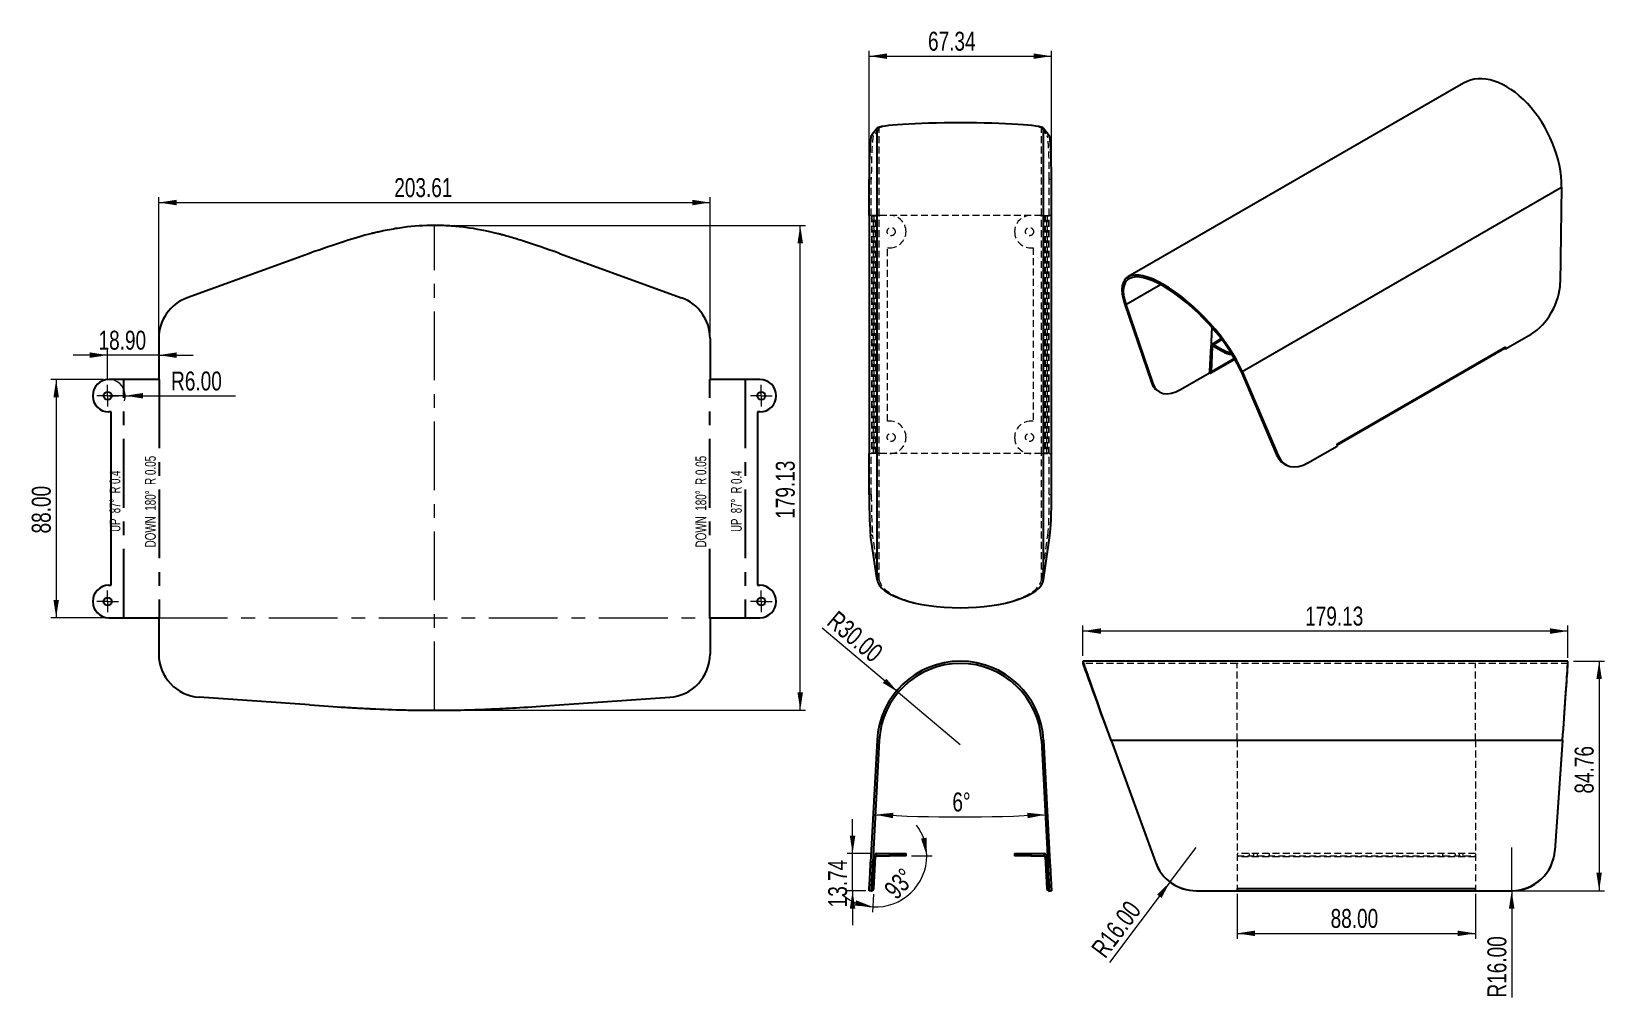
# Model space of a CAD drawing. Header units: millimetres. Extents: x 8 to 589, y 37 to 394.
import ezdxf

# ---------------------------------------------------------------- set-up
doc = ezdxf.new("R2010")
doc.units = ezdxf.units.MM
doc.header["$LTSCALE"] = 2
doc.linetypes.add('CENTERX2', pattern=[20.32, 12.7, -2.54, 2.54, -2.54])
doc.linetypes.add('HIDDEN', pattern=[1.905, 1.27, -0.635])
doc.styles.add('SLDTEXTSTYLE0', font='TXT', dxfattribs={"width": 0.75})
doc.styles.add('SLDTEXTSTYLE1', font='TXT', dxfattribs={"width": 0.660714})
doc.styles.add('SLDTEXTSTYLE2', font='TXT', dxfattribs={"width": 0.680556})
doc.dimstyles.new('SLDDIMSTYLE0', dxfattribs={"dimtxt": 7, "dimasz": 6.604, "dimexe": 0, "dimexo": 0.0625, "dimgap": 1.75, "dimtad": 1, "dimrnd": 1e-09, "dimzin": 4, "dimdsep": 46, "dimtxsty": 'SLDTEXTSTYLE0', "dimsah": 1, "dimcen": 0, "dimadec": 0, "dimazin": 1, "dimtfac": 1, "dimtofl": 0, "dimtmove": 0, "dimatfit": 3, "dimfxl": 1, "dimfrac": 2, "dimtolj": 1, "dimtzin": 12, "dimarcsym": 0})
doc.dimstyles.new('SLDDIMSTYLE1', dxfattribs={"dimtxt": 7, "dimasz": 6.604, "dimexe": 0, "dimexo": 0.0625, "dimgap": 1.75, "dimtad": 1, "dimdec": 4, "dimlfac": 2, "dimzin": 12, "dimdsep": 46, "dimtxsty": 'SLDTEXTSTYLE0', "dimsah": 1, "dimcen": 0.09, "dimazin": 3, "dimtfac": 1, "dimtofl": 0, "dimtmove": 0, "dimatfit": 3, "dimfxl": 1, "dimfrac": 2, "dimtolj": 1, "dimtzin": 12, "dimarcsym": 0})
doc.dimstyles.new('SLDDIMSTYLE2', dxfattribs={"dimtxt": 7, "dimasz": 6.604, "dimexe": 0, "dimexo": 0.0625, "dimgap": 1.75, "dimtad": 1, "dimrnd": 1e-09, "dimzin": 12, "dimdsep": 46, "dimtxsty": 'SLDTEXTSTYLE0', "dimsah": 1, "dimcen": 0.09, "dimadec": 0, "dimazin": 3, "dimtfac": 1, "dimtmove": 0, "dimatfit": 0, "dimfxl": 1, "dimfrac": 2, "dimtolj": 1, "dimtzin": 12, "dimarcsym": 0})
doc.dimstyles.new('SLDDIMSTYLE3', dxfattribs={"dimtxt": 7, "dimasz": 6.604, "dimexe": 0, "dimexo": 0.0625, "dimgap": 1.75, "dimtad": 1, "dimrnd": 1e-09, "dimzin": 12, "dimdsep": 46, "dimtxsty": 'SLDTEXTSTYLE0', "dimsah": 1, "dimcen": 0.09, "dimadec": 0, "dimazin": 3, "dimtfac": 1, "dimtofl": 0, "dimtmove": 0, "dimatfit": 3, "dimfxl": 1, "dimfrac": 2, "dimtolj": 1, "dimtzin": 12, "dimarcsym": 0})
doc.dimstyles.new('SLDDIMSTYLE4', dxfattribs={"dimtxt": 7, "dimasz": 6.604, "dimexe": 0, "dimexo": 0.0625, "dimgap": 1.75, "dimtad": 1, "dimrnd": 1e-09, "dimzin": 4, "dimdsep": 46, "dimtxsty": 'SLDTEXTSTYLE0', "dimsah": 1, "dimcen": 0.09, "dimadec": 0, "dimazin": 1, "dimtfac": 1, "dimtofl": 0, "dimtmove": 0, "dimatfit": 3, "dimfxl": 1, "dimfrac": 2, "dimtolj": 1, "dimtzin": 12, "dimarcsym": 0})
doc.dimstyles.new('SLDDIMSTYLE5', dxfattribs={"dimtxt": 7, "dimasz": 6.604, "dimexe": 0, "dimexo": 0.0625, "dimgap": 1.75, "dimtad": 1, "dimrnd": 1e-09, "dimzin": 4, "dimdsep": 46, "dimtxsty": 'SLDTEXTSTYLE0', "dimsah": 1, "dimcen": 0.09, "dimadec": 0, "dimazin": 1, "dimtfac": 1, "dimtmove": 0, "dimatfit": 0, "dimfxl": 1, "dimfrac": 2, "dimtolj": 1, "dimtzin": 12, "dimarcsym": 0})

# ---------------------------------------------------------------- blocks, each defined once
blk = doc.blocks.new('_D')
at = {"color": 7, "linetype": 'Continuous', "lineweight": 18}
for q in [(299.92, 173.59), (350.97, 130.58)]:
    blk.add_line((328.02, 149.91), q, dxfattribs=at)
blk.add_solid([(328.02, 149.91), (323.63, 154.95), (322.32, 153.39)], dxfattribs=at)
at = {"color": 7, "linetype": 'Continuous', "lineweight": 18, "insert": (305.72, 180.47), "char_height": 7, "attachment_point": 1, "rotation": 319.88378, "style": 'SLDTEXTSTYLE0'}
blk.add_mtext('R30.00', dxfattribs=at)
blk = doc.blocks.new('_D_1')
at = {"color": 7, "linetype": 'Continuous', "lineweight": 18}
blk.add_arc((350.97, 703.8), 599.93, 267, 273, dxfattribs=at)
for points in [[(319.57, 104.69), (326.12, 103.37), (326.21, 105.4)], [(382.36, 104.69), (375.72, 105.4), (375.81, 103.37)]]:
    blk.add_solid(points, dxfattribs=at)
at = {"color": 7, "linetype": 'Continuous', "lineweight": 18, "insert": (348.03, 112.89), "char_height": 7, "attachment_point": 1, "rotation": 0.14749, "style": 'SLDTEXTSTYLE0'}
blk.add_mtext('6°', dxfattribs=at)
blk = doc.blocks.new('_D_2')
at = {"color": 7, "linetype": 'Continuous', "lineweight": 18}
for p, q in [((311.17, 90.32), (311.17, 103.02)), ((318.05, 90.32), (309.17, 90.32)), ((311.17, 76.58), (311.17, 90.32)), ((316.09, 76.58), (309.17, 76.58)), ((311.17, 76.58), (311.17, 63.88))]:
    blk.add_line(p, q, dxfattribs=at)
for points in [[(311.17, 90.32), (312.19, 96.92), (310.16, 96.92)], [(311.17, 76.58), (310.16, 69.98), (312.19, 69.98)]]:
    blk.add_solid(points, dxfattribs=at)
at = {"color": 7, "linetype": 'Continuous', "lineweight": 18, "insert": (302.15, 70.47), "char_height": 7, "attachment_point": 1, "rotation": 90, "style": 'SLDTEXTSTYLE0'}
blk.add_mtext('13.74', dxfattribs=at)
blk = doc.blocks.new('_D_3')
at = {"color": 7, "linetype": 'Continuous', "lineweight": 18}
for p, q in [((332.91, 89.52), (340.58, 89.52)), ((318.93, 75.39), (318.58, 68.64))]:
    blk.add_line(p, q, dxfattribs=at)
for start, end in [(0, 36.71809), (267, 0), (230.28191, 267)]:
    blk.add_arc((319.67, 89.52), 18.91, start, end, dxfattribs=at)
for points in [[(338.58, 89.52), (338.48, 96.2), (336.48, 95.86)], [(318.68, 70.63), (312.46, 73.07), (312.02, 71.09)]]:
    blk.add_solid(points, dxfattribs=at)
at = {"color": 7, "linetype": 'Continuous', "lineweight": 18, "insert": (322.27, 77.66), "char_height": 7, "attachment_point": 1, "rotation": 47.79125, "style": 'SLDTEXTSTYLE0'}
blk.add_mtext('93°', dxfattribs=at)
blk = doc.blocks.new('_D_4')
at = {"color": 7, "linetype": 'Continuous', "lineweight": 18}
for p, q in [((317.3, 341.47), (317.3, 386.89)), ((317.3, 384.89), (384.64, 384.89)), ((384.64, 341.47), (384.64, 386.89))]:
    blk.add_line(p, q, dxfattribs=at)
for points in [[(317.3, 384.89), (323.9, 383.87), (323.9, 385.9)], [(384.64, 384.89), (378.03, 385.9), (378.03, 383.87)]]:
    blk.add_solid(points, dxfattribs=at)
at = {"color": 7, "linetype": 'Continuous', "lineweight": 18, "insert": (339.04, 393.91), "char_height": 7, "attachment_point": 1, "style": 'SLDTEXTSTYLE0'}
blk.add_mtext('67.34', dxfattribs=at)
blk = doc.blocks.new('_D_5')
at = {"color": 7, "linetype": 'Continuous', "lineweight": 18}
for p, q in [((396.28, 163.38), (396.28, 174.52)), ((575.41, 162.58), (575.41, 174.52)), ((575.41, 172.52), (396.28, 172.52))]:
    blk.add_line(p, q, dxfattribs=at)
for points in [[(396.28, 172.52), (402.88, 171.5), (402.88, 173.54)], [(575.41, 172.52), (568.8, 173.54), (568.8, 171.5)]]:
    blk.add_solid(points, dxfattribs=at)
at = {"color": 7, "linetype": 'Continuous', "lineweight": 18, "insert": (478.33, 181.54), "char_height": 7, "attachment_point": 1, "style": 'SLDTEXTSTYLE0'}
blk.add_mtext('179.13', dxfattribs=at)
blk = doc.blocks.new('_D_6')
at = {"color": 7, "linetype": 'Continuous', "lineweight": 18}
for p, q in [((453.21, 75.43), (453.21, 58.85)), ((541.21, 75.43), (541.21, 58.85)), ((453.21, 60.85), (541.21, 60.85))]:
    blk.add_line(p, q, dxfattribs=at)
for points in [[(453.21, 60.85), (459.81, 59.84), (459.81, 61.87)], [(541.21, 60.85), (534.61, 61.87), (534.61, 59.84)]]:
    blk.add_solid(points, dxfattribs=at)
at = {"color": 7, "linetype": 'Continuous', "lineweight": 18, "insert": (487.74, 69.88), "char_height": 7, "attachment_point": 1, "style": 'SLDTEXTSTYLE0'}
blk.add_mtext('88.00', dxfattribs=at)
blk = doc.blocks.new('_D_7')
at = {"color": 7, "linetype": 'Continuous', "lineweight": 18}
for q in [(438.05, 92.62), (406.1, 50.04)]:
    blk.add_line((428.45, 79.83), q, dxfattribs=at)
blk.add_solid([(428.45, 79.83), (423.67, 75.16), (425.3, 73.94)], dxfattribs=at)
at = {"color": 7, "linetype": 'Continuous', "lineweight": 18, "insert": (398.92, 55.43), "char_height": 7, "attachment_point": 1, "rotation": 53.11397, "style": 'SLDTEXTSTYLE0'}
blk.add_mtext('R16.00', dxfattribs=at)
blk = doc.blocks.new('_D_8')
at = {"color": 7, "linetype": 'Continuous', "lineweight": 18}
for q in [(554.61, 92.62), (554.61, 37.15)]:
    blk.add_line((554.61, 76.62), q, dxfattribs=at)
blk.add_solid([(554.61, 76.62), (553.6, 70.02), (555.63, 70.02)], dxfattribs=at)
at = {"color": 7, "linetype": 'Continuous', "lineweight": 18, "insert": (545.64, 37.15), "char_height": 7, "attachment_point": 1, "rotation": 90, "style": 'SLDTEXTSTYLE0'}
blk.add_mtext('R16.00', dxfattribs=at)
blk = doc.blocks.new('_D_9')
at = {"color": 7, "linetype": 'Continuous', "lineweight": 18}
for p, q in [((577.41, 161.38), (588.91, 161.38)), ((586.91, 161.38), (586.91, 76.62)), ((455.21, 76.62), (588.91, 76.62))]:
    blk.add_line(p, q, dxfattribs=at)
for points in [[(586.91, 161.38), (585.89, 154.78), (587.92, 154.78)], [(586.91, 76.62), (587.92, 83.23), (585.89, 83.23)]]:
    blk.add_solid(points, dxfattribs=at)
at = {"color": 7, "linetype": 'Continuous', "lineweight": 18, "insert": (577.88, 112.49), "char_height": 7, "attachment_point": 1, "rotation": 90, "style": 'SLDTEXTSTYLE0'}
blk.add_mtext('84.76', dxfattribs=at)
blk = doc.blocks.new('_D_10')
at = {"color": 7, "linetype": 'Continuous', "lineweight": 18}
for p, q in [((158.73, 322.38), (293.84, 322.38)), ((291.84, 143.25), (291.84, 322.38)), ((158.73, 143.25), (293.84, 143.25))]:
    blk.add_line(p, q, dxfattribs=at)
for points in [[(291.84, 322.38), (290.82, 315.78), (292.86, 315.78)], [(291.84, 143.25), (292.86, 149.85), (290.82, 149.85)]]:
    blk.add_solid(points, dxfattribs=at)
at = {"color": 7, "linetype": 'Continuous', "lineweight": 18, "insert": (282.82, 214), "char_height": 7, "attachment_point": 1, "rotation": 90, "style": 'SLDTEXTSTYLE0'}
blk.add_mtext('179.13', dxfattribs=at)
blk = doc.blocks.new('_D_11')
at = {"color": 7, "linetype": 'Continuous', "lineweight": 18}
for p, q in [((54.93, 282.6), (54.93, 332.82)), ((258.54, 282.6), (258.54, 332.82)), ((54.93, 330.82), (258.54, 330.82))]:
    blk.add_line(p, q, dxfattribs=at)
for points in [[(54.93, 330.82), (61.53, 329.8), (61.53, 331.83)], [(258.54, 330.82), (251.94, 331.83), (251.94, 329.8)]]:
    blk.add_solid(points, dxfattribs=at)
at = {"color": 7, "linetype": 'Continuous', "lineweight": 18, "insert": (141.9, 339.84), "char_height": 7, "attachment_point": 1, "style": 'SLDTEXTSTYLE0'}
blk.add_mtext('203.61', dxfattribs=at)
blk = doc.blocks.new('_D_12')
at = {"color": 7, "linetype": 'Continuous', "lineweight": 18}
for p, q in [((36.02, 274.45), (23.32, 274.45)), ((36.02, 265.45), (36.02, 276.45)), ((54.93, 274.45), (36.02, 274.45)), ((54.93, 267.45), (54.93, 276.45)), ((54.93, 274.45), (67.63, 274.45))]:
    blk.add_line(p, q, dxfattribs=at)
for points in [[(36.02, 274.45), (29.42, 275.47), (29.42, 273.43)], [(54.93, 274.45), (61.53, 273.43), (61.53, 275.47)]]:
    blk.add_solid(points, dxfattribs=at)
at = {"color": 7, "linetype": 'Continuous', "lineweight": 18, "insert": (32.68, 283.47), "char_height": 7, "attachment_point": 1, "style": 'SLDTEXTSTYLE0'}
blk.add_mtext('18.90', dxfattribs=at)
blk = doc.blocks.new('_D_13')
at = {"color": 7, "linetype": 'Continuous', "lineweight": 18}
for q in [(36.52, 259.45), (83.25, 259.45)]:
    blk.add_line((42.52, 259.45), q, dxfattribs=at)
blk.add_arc((36.52, 259.45), 6, 341.56505, 71.56505, dxfattribs=at)
blk.add_solid([(42.52, 259.45), (49.12, 258.43), (49.12, 260.46)], dxfattribs=at)
at = {"color": 7, "linetype": 'Continuous', "lineweight": 18, "insert": (59.48, 268.4), "char_height": 7, "attachment_point": 1, "style": 'SLDTEXTSTYLE0'}
blk.add_mtext('R6.00', dxfattribs=at)
blk = doc.blocks.new('_D_14')
at = {"color": 7, "linetype": 'Continuous', "lineweight": 18}
for p, q in [((34.52, 265.45), (15.03, 265.45)), ((17.03, 265.45), (17.03, 177.45)), ((34.52, 177.45), (15.03, 177.45))]:
    blk.add_line(p, q, dxfattribs=at)
for points in [[(17.03, 265.45), (16.02, 258.84), (18.05, 258.84)], [(17.03, 177.45), (18.05, 184.05), (16.02, 184.05)]]:
    blk.add_solid(points, dxfattribs=at)
at = {"color": 7, "linetype": 'Continuous', "lineweight": 18, "insert": (8.01, 208.58), "char_height": 7, "attachment_point": 1, "rotation": 90, "style": 'SLDTEXTSTYLE0'}
blk.add_mtext('88.00', dxfattribs=at)
blk = doc.blocks.new('SW_CENTERMARKSYMBOL_9')
at = {"color": 0, "linetype": 'Continuous', "lineweight": 18}
for p, q in [((-2.5, 0), (-4, 0)), ((0, 0), (-2.5, 0)), ((0, 2.5), (0, 4)), ((0, 0), (0, 2.5)), ((0, 0), (0, -2.5)), ((0, 0), (2.5, 0)), ((2.5, 0), (4, 0)), ((0, -2.5), (0, -4))]:
    blk.add_line(p, q, dxfattribs=at)
blk = doc.blocks.new('SW_CENTERMARKSYMBOL_10')
at = {"color": 0, "linetype": 'Continuous', "lineweight": 18}
for p, q in [((-2.5, 0), (-4, 0)), ((0, 0), (-2.5, 0)), ((0, 2.5), (0, 4)), ((0, 0), (0, 2.5)), ((0, 0), (0, -2.5)), ((0, 0), (2.5, 0)), ((2.5, 0), (4, 0)), ((0, -2.5), (0, -4))]:
    blk.add_line(p, q, dxfattribs=at)
blk = doc.blocks.new('SW_CENTERMARKSYMBOL_11')
at = {"color": 0, "linetype": 'Continuous', "lineweight": 18}
for p, q in [((-2.5, 0), (-4, 0)), ((0, 0), (-2.5, 0)), ((0, 2.5), (0, 4)), ((0, 0), (0, 2.5)), ((0, 0), (0, -2.5)), ((0, 0), (2.5, 0)), ((2.5, 0), (4, 0)), ((0, -2.5), (0, -4))]:
    blk.add_line(p, q, dxfattribs=at)
blk = doc.blocks.new('SW_CENTERMARKSYMBOL_12')
at = {"color": 0, "linetype": 'Continuous', "lineweight": 18}
for p, q in [((-2.5, 0), (-4, 0)), ((0, 0), (-2.5, 0)), ((0, 2.5), (0, 4)), ((0, 0), (0, 2.5)), ((0, 0), (0, -2.5)), ((0, 0), (2.5, 0)), ((2.5, 0), (4, 0)), ((0, -2.5), (0, -4))]:
    blk.add_line(p, q, dxfattribs=at)

msp = doc.modelspace()

# ---------------------------------------------------------------- linework, layer by layer
at = {"color": 7, "linetype": 'Continuous', "lineweight": 25}
for p, q in [((536.862215, 374.934884), (412.891979, 303.36839)), ((320.207641, 358.27869), (318.075369, 355.433641)), ((320.207641, 191.482147), (320.207641, 358.27869)), ((381.723222, 191.482147), (381.723222, 358.27869)), ((381.723222, 358.27869), (383.855495, 355.433641)), ((317.295338, 326.068302), (317.295338, 339.47262)), ((384.635526, 326.068302), (384.635526, 339.47262)), ((455.095682, 268.373568), (573.038652, 336.460595)), ((573.038652, 336.460595), (572.534638, 301.206901)), ((317.295338, 326.068302), (317.339822, 326.068302)), ((317.338659, 326.068302), (317.338659, 238.068301)), ((317.339822, 326.068302), (317.339822, 238.068301)), ((384.591042, 238.068301), (384.591042, 326.068302)), ((384.635526, 326.068302), (384.591042, 326.068302)), ((384.592204, 238.068301), (384.592204, 326.068302)), ((110.573724, 312.033984), (65.46951, 295.639891)), ((202.89466, 312.033984), (247.998875, 295.639891)), ((412.162509, 293.124174), (424.933496, 300.496707)), ((412.162509, 293.124174), (411.597599, 293.484477)), ((411.597599, 293.484477), (421.520797, 264.361249)), ((412.162509, 293.124174), (422.085707, 264.000945)), ((443.827457, 284.752458), (443.076039, 268.629357)), ((54.927384, 280.604809), (54.927384, 265.447832)), ((258.541001, 280.604809), (258.541001, 265.447832)), ((447.355449, 280.464911), (443.829656, 278.429514)), ((444.429607, 278.370104), (447.570519, 280.183314)), ((552.321773, 276.748129), (561.800055, 282.219825)), ((443.146653, 268.584319), (443.582242, 277.93071)), ((444.147152, 277.570407), (443.582242, 277.93071)), ((443.711563, 268.224015), (444.147152, 277.570407)), ((452.266373, 273.162602), (443.711563, 268.224015)), ((444.147152, 277.570407), (444.41485, 277.724946)), ((444.429607, 278.370104), (447.867025, 276.385726)), ((444.429607, 277.716872), (444.429607, 278.370104)), ((444.429607, 277.716872), (447.867025, 275.732493)), ((447.867025, 275.732493), (447.867025, 276.385726)), ((490.06492, 241.53744), (552.290317, 277.459397)), ((490.078927, 241.220729), (552.115066, 277.033429)), ((551.95193, 276.939253), (552.321773, 276.748129)), ((552.321773, 276.748129), (552.290317, 277.459397)), ((432.326982, 261.767268), (443.044583, 267.954407)), ((443.044583, 267.954407), (443.076039, 268.629357)), ((443.150762, 268.672493), (443.076039, 268.629357)), ((443.146653, 268.584319), (443.711563, 268.224015)), ((443.536311, 267.870696), (452.374639, 272.972954)), ((454.530772, 268.665496), (455.095682, 268.373568)), ((454.530772, 268.665496), (467.792323, 237.615078)), ((455.095682, 268.373568), (468.357233, 237.323149)), ((54.927384, 265.447832), (36.517262, 265.447832)), ((276.951123, 265.447832), (258.541001, 265.447832)), ((422.085707, 264.000945), (421.520797, 264.361249)), ((423.755632, 261.344928), (424.320542, 260.984625)), ((37.347883, 253.447832), (36.517262, 253.447832)), ((37.347883, 189.447832), (37.347883, 253.447832)), ((276.951123, 253.447832), (276.120502, 253.447832)), ((276.120502, 253.447832), (276.120502, 189.447832)), ((479.378775, 234.639033), (490.096376, 240.826173)), ((490.06492, 241.53744), (490.096376, 240.826173)), ((317.295338, 222.911324), (317.295338, 238.068301)), ((317.339822, 238.068301), (317.295338, 238.068301)), ((384.591042, 238.068301), (384.635526, 238.068301)), ((384.635526, 222.911324), (384.635526, 238.068301)), ((467.792323, 237.615078), (468.357233, 237.323149)), ((470.881966, 234.107279), (471.446876, 233.815351)), ((320.207641, 191.482147), (317.847068, 207.876242)), ((381.723222, 191.482147), (384.083795, 207.876242)), ((36.517262, 189.447832), (37.347883, 189.447832)), ((276.120502, 189.447832), (276.951123, 189.447832)), ((36.517262, 177.447832), (54.927384, 177.447832)), ((54.927384, 177.447832), (54.927384, 164.043517)), ((258.541001, 177.447832), (276.951123, 177.447832)), ((258.541001, 177.447832), (258.541001, 164.043517)), ((575.408952, 161.383114), (396.276744, 161.383114)), ((396.276744, 161.383114), (396.276744, 160.583114)), ((575.408952, 160.583114), (575.408952, 161.383114)), ((110.573724, 145.237437), (69.831707, 148.082492)), ((202.89466, 145.237437), (243.636678, 148.082492)), ((320.207641, 132.195062), (317.847068, 87.152659)), ((321.006547, 132.153193), (318.645972, 87.110791)), ((321.006547, 132.153193), (320.207641, 132.195062)), ((380.924317, 132.153193), (381.723222, 132.195062)), ((380.924317, 132.153193), (383.284892, 87.110791)), ((381.723222, 132.195062), (384.083795, 87.152659)), ((406.624386, 132.195062), (423.018481, 87.152659)), ((406.624386, 132.195062), (573.420928, 132.195062)), ((406.624386, 132.153193), (406.624386, 132.195062)), ((406.624386, 132.153193), (423.018481, 87.110791)), ((573.420928, 132.195062), (570.575879, 91.50888)), ((573.420928, 132.153193), (570.575879, 91.467011)), ((573.420928, 132.153193), (573.420928, 132.195062)), ((318.645972, 87.110791), (317.847068, 87.152659)), ((318.238589, 77.426716), (318.854607, 89.180998)), ((319.65351, 89.139129), (318.854607, 89.180998)), ((319.037492, 77.384848), (319.65351, 89.139129)), ((320.052962, 89.518196), (320.052962, 90.318195)), ((320.052962, 90.318195), (324.914203, 90.318195)), ((320.052962, 89.518196), (324.914203, 89.518196)), ((324.914203, 89.518196), (324.914203, 90.318195)), ((324.914203, 90.318195), (330.914204, 90.318195)), ((330.914204, 89.518196), (324.914203, 89.518196)), ((330.914204, 89.518196), (330.914204, 90.318195)), ((371.01666, 90.318195), (371.01666, 89.518196)), ((371.01666, 90.318195), (377.016661, 90.318195)), ((377.016661, 89.518196), (371.01666, 89.518196)), ((377.016661, 90.318195), (377.016661, 89.518196)), ((377.016661, 90.318195), (381.877902, 90.318195)), ((377.016661, 89.518196), (381.877902, 89.518196)), ((381.877902, 89.518196), (381.877902, 90.318195)), ((382.277354, 89.139129), (383.076257, 89.180998)), ((382.277354, 89.139129), (382.893371, 77.384848)), ((383.076257, 89.180998), (383.692275, 77.426716)), ((383.284892, 87.110791), (384.083795, 87.152659)), ((423.018481, 87.110791), (423.018481, 87.152659)), ((570.575879, 91.467011), (570.575879, 91.50888)), ((318.094241, 76.583113), (317.295338, 76.624982)), ((318.238589, 77.426716), (319.037492, 77.384848)), ((383.692275, 77.426716), (382.893371, 77.384848)), ((383.836622, 76.583113), (384.635526, 76.624982)), ((438.053563, 76.583113), (438.053563, 76.624982)), ((438.053563, 76.624982), (453.21054, 76.624982)), ((438.053563, 76.583113), (453.21054, 76.583113)), ((453.21054, 77.473819), (541.210541, 77.473819)), ((453.21054, 77.473819), (453.21054, 76.624982)), ((453.21054, 76.583113), (453.21054, 76.624982)), ((453.21054, 76.579332), (453.21054, 76.584581)), ((453.21054, 76.579332), (541.210541, 76.579332)), ((541.210541, 76.624982), (541.210541, 77.473819)), ((541.210541, 76.624982), (554.614858, 76.624982)), ((541.210541, 76.583113), (541.210541, 76.624982)), ((541.210541, 76.584581), (541.210541, 76.579332)), ((541.210541, 76.583113), (554.614858, 76.583113)), ((554.614858, 76.583113), (554.614858, 76.624982))]:
    msp.add_line(p, q, dxfattribs=at)
at = {"color": 7, "linetype": 'HIDDEN', "lineweight": 18}
for p, q in [((318.874272, 355.433641), (318.075369, 355.433641)), ((321.006547, 358.27869), (318.874272, 355.433641)), ((321.006547, 358.27869), (320.207641, 358.27869)), ((321.006547, 326.068302), (321.006547, 358.27869)), ((380.924317, 358.27869), (381.723222, 358.27869)), ((380.924317, 358.27869), (383.056591, 355.433641)), ((380.924317, 326.068302), (380.924317, 358.27869)), ((383.056591, 355.433641), (383.855495, 355.433641)), ((318.094241, 339.47262), (317.295338, 339.47262)), ((318.094241, 326.068302), (318.094241, 339.47262)), ((383.836622, 339.47262), (384.635526, 339.47262)), ((383.836622, 326.068302), (383.836622, 339.47262)), ((318.09432, 326.068302), (317.339822, 326.068302)), ((318.138729, 326.068302), (318.094241, 326.068302)), ((318.138658, 326.068302), (318.138658, 238.068301)), ((321.006547, 326.068302), (318.138729, 326.068302)), ((318.138729, 326.068302), (318.138729, 238.068301)), ((318.238589, 326.068302), (318.238589, 238.068301)), ((318.854607, 238.068301), (318.854607, 326.068302)), ((319.037492, 326.068302), (319.037492, 238.068301)), ((319.65351, 238.068301), (319.65351, 326.068302)), ((320.052962, 238.068301), (320.052962, 326.068302)), ((380.924317, 326.068302), (321.006547, 326.068302)), ((321.006547, 238.068301), (321.006547, 326.068302)), ((380.924317, 326.068302), (383.792135, 326.068302)), ((380.924317, 238.068301), (380.924317, 326.068302)), ((381.877902, 326.068302), (381.877902, 238.068301)), ((382.277354, 326.068302), (382.277354, 238.068301)), ((382.893371, 238.068301), (382.893371, 326.068302)), ((383.076257, 326.068302), (383.076257, 238.068301)), ((383.692275, 238.068301), (383.692275, 326.068302)), ((383.836622, 326.068302), (383.792135, 326.068302)), ((383.792135, 238.068301), (383.792135, 326.068302)), ((383.792206, 238.068301), (383.792206, 326.068302)), ((384.591042, 326.068302), (383.836503, 326.068302)), ((324.083582, 314.0683), (324.914203, 314.0683)), ((324.083582, 250.068301), (324.083582, 314.0683)), ((377.016661, 314.0683), (377.847281, 314.0683)), ((377.847281, 314.0683), (377.847281, 250.068301)), ((324.914203, 250.068301), (324.083582, 250.068301)), ((377.847281, 250.068301), (377.016661, 250.068301)), ((317.339822, 238.068301), (318.094361, 238.068301)), ((318.094241, 238.068301), (318.138729, 238.068301)), ((318.094241, 222.911324), (318.094241, 238.068301)), ((321.006547, 238.068301), (318.138729, 238.068301)), ((380.924317, 238.068301), (321.006547, 238.068301)), ((321.006547, 191.482147), (321.006547, 238.068301)), ((380.924317, 238.068301), (383.792135, 238.068301)), ((380.924317, 191.482147), (380.924317, 238.068301)), ((383.792135, 238.068301), (383.836622, 238.068301)), ((383.836544, 238.068301), (384.591042, 238.068301)), ((383.836622, 222.911324), (383.836622, 238.068301)), ((318.094241, 222.911324), (317.295338, 222.911324)), ((383.836622, 222.911324), (384.635526, 222.911324)), ((318.645972, 207.876242), (317.847068, 207.876242)), ((321.006547, 191.482147), (318.645972, 207.876242)), ((380.924317, 191.482147), (383.284892, 207.876242)), ((383.284892, 207.876242), (384.083795, 207.876242)), ((321.006547, 191.482147), (320.207641, 191.482147)), ((380.924317, 191.482147), (381.723222, 191.482147)), ((453.21054, 160.583114), (396.276744, 160.583114)), ((453.21054, 132.153193), (453.21054, 160.583114)), ((541.210541, 160.583114), (453.21054, 160.583114)), ((541.210541, 132.153193), (541.210541, 160.583114)), ((575.408952, 160.583114), (541.210541, 160.583114)), ((406.624386, 132.153193), (453.21054, 132.153193)), ((453.21054, 132.153193), (453.21054, 77.473819)), ((453.21054, 132.153193), (541.210541, 132.153193)), ((541.210541, 132.153193), (541.210541, 77.473819)), ((541.210541, 132.153193), (573.420928, 132.153193)), ((541.210541, 90.318195), (453.21054, 90.318195)), ((453.21054, 89.518196), (541.210541, 89.518196)), ((541.210541, 89.180998), (453.21054, 89.180998)), ((541.210541, 89.139129), (453.21054, 89.139129)), ((457.710539, 90.318195), (457.710539, 89.518196)), ((459.210539, 90.318195), (459.210539, 89.518196)), ((460.71054, 89.518196), (460.71054, 90.318195)), ((465.21054, 89.518196), (465.21054, 90.318195)), ((529.210539, 89.518196), (529.210539, 90.318195)), ((533.710541, 90.318195), (533.710541, 89.518196)), ((535.210536, 90.318195), (535.210536, 89.518196)), ((536.710539, 89.518196), (536.710539, 90.318195)), ((453.21054, 77.43195), (541.210541, 77.43195)), ((453.21054, 77.426716), (541.210541, 77.426716)), ((453.21054, 77.384848), (541.210541, 77.384848)), ((453.21054, 77.379334), (541.210541, 77.379334))]:
    msp.add_line(p, q, dxfattribs=at)
at = {"color": 7, "linetype": 'CENTERX2', "lineweight": 18}
for p, q in [((156.734192, 143.249424), (156.734192, 322.381625)), ((54.927384, 177.447832), (258.541001, 177.447832))]:
    msp.add_line(p, q, dxfattribs=at)
at = {"color": 7, "linetype": 'CENTERX2'}
for p, q in [((41.985879, 177.447832), (41.985879, 265.447832)), ((55.070526, 265.447832), (55.070526, 177.447832)), ((258.397859, 177.447832), (258.397859, 265.447832)), ((271.482506, 265.447832), (271.482506, 177.447832))]:
    msp.add_line(p, q, dxfattribs=at)
at = {"color": 7, "linetype": 'Continuous', "lineweight": 25, "flags": 128}
for points in [[(443.044668, 267.955554), (443.166883, 267.883686), (443.286802, 267.841721), (443.399466, 267.831393), (443.500215, 267.853131), (443.584885, 267.906034), (443.649974, 267.987917), (443.69279, 268.095392), (443.711563, 268.224015)], [(443.076039, 268.629357), (443.078018, 268.612449), (443.085072, 268.594687), (443.096125, 268.578774), (443.109495, 268.567135), (443.123148, 268.561539), (443.135003, 268.56284), (443.143257, 268.570839), (443.146653, 268.584319)], [(406.624386, 132.195062), (405.890369, 134.265539), (405.162295, 136.319252), (404.443478, 138.346851), (403.737189, 140.339103), (403.04665, 142.286941), (402.374999, 144.181495), (401.725297, 146.01414), (401.100499, 147.776534), (400.503451, 149.460652), (399.936871, 151.058828), (399.403339, 152.563784), (398.905286, 153.968671), (398.444974, 155.267091), (398.024501, 156.453134), (397.645784, 157.521402), (397.310541, 158.467028), (397.020308, 159.285709), (396.776398, 159.973716), (396.579923, 160.52792), (396.431779, 160.945795), (396.332642, 161.225439), (396.282957, 161.365581), (396.276744, 161.383114)], [(406.624386, 132.153193), (405.890369, 134.169892), (405.162295, 136.170262), (404.443478, 138.145195), (403.737189, 140.085701), (403.04665, 141.982945), (402.374999, 143.82829), (401.725297, 145.613335), (401.100499, 147.329952), (400.503451, 148.970326), (399.936871, 150.526991), (399.403339, 151.992857), (398.905286, 153.361253), (398.444974, 154.62595), (398.024501, 155.781187), (397.645784, 156.821705), (397.310541, 157.74277), (397.020308, 158.540187), (396.776398, 159.210324), (396.579923, 159.750133), (396.431779, 160.157155), (396.332642, 160.429535), (396.282957, 160.566037), (396.276744, 160.583114)], [(573.420928, 132.195062), (573.565157, 134.312437), (573.708163, 136.412053), (573.849277, 138.483912), (573.987828, 140.51815), (574.12316, 142.505078), (574.254618, 144.435236), (574.381591, 146.299431), (574.503468, 148.088788), (574.619667, 149.794787), (574.729623, 151.409301), (574.832843, 152.924645), (574.928807, 154.333602), (575.017066, 155.629463), (575.097205, 156.806057), (575.168834, 157.857781), (575.231628, 158.779626), (575.285272, 159.567205), (575.329514, 160.216765), (575.364144, 160.725217), (575.388999, 161.090133), (575.40396, 161.309782), (575.408952, 161.383114), (575.408952, 161.383114)], [(573.420928, 132.153193), (573.565157, 134.215571), (573.708163, 136.260652), (573.849277, 138.278697), (573.987828, 140.260097), (574.12316, 142.195416), (574.254618, 144.07544), (574.381591, 145.891215), (574.503468, 147.634096), (574.619667, 149.295782), (574.729623, 150.868361), (574.832843, 152.344346), (574.928807, 153.716705), (575.017066, 154.978908), (575.097205, 156.124942), (575.168834, 157.149348), (575.231628, 158.047249), (575.285272, 158.814372), (575.329514, 159.44706), (575.364144, 159.942304), (575.388999, 160.297743), (575.40396, 160.511687), (575.408952, 160.583114)], [(317.295338, 76.624982), (317.299682, 76.707836), (317.312661, 76.955534), (317.334148, 77.365513), (317.363917, 77.933527), (317.401658, 78.653693), (317.446983, 79.518549), (317.499421, 80.519147), (317.558433, 81.645116), (317.623402, 82.884799), (317.693657, 84.225356), (317.768472, 85.652906), (317.847068, 87.152659)], [(384.083795, 87.152659), (384.162391, 85.652906), (384.237206, 84.225356), (384.307462, 82.884799), (384.372431, 81.645116), (384.431443, 80.519147), (384.48388, 79.518549), (384.529206, 78.653693), (384.566947, 77.933527), (384.596716, 77.365513), (384.618203, 76.955534), (384.631182, 76.707836), (384.635526, 76.624982)], [(318.094241, 76.583113), (318.098585, 76.665967), (318.111564, 76.913665), (318.133051, 77.323645), (318.16282, 77.891658), (318.200561, 78.611824), (318.245887, 79.47668), (318.298328, 80.477278), (318.357336, 81.603247), (318.422305, 82.842931), (318.492561, 84.183488), (318.567376, 85.611037), (318.645972, 87.110791)], [(383.284892, 87.110791), (383.363488, 85.611037), (383.438303, 84.183488), (383.508558, 82.842931), (383.573527, 81.603247), (383.632536, 80.477278), (383.684977, 79.47668), (383.730303, 78.611824), (383.768043, 77.891658), (383.797812, 77.323645), (383.8193, 76.913665), (383.832279, 76.665967), (383.836622, 76.583113)]]:
    msp.add_lwpolyline(points, dxfattribs=at)
at = {"color": 7, "linetype": 'HIDDEN', "lineweight": 18}
for centre in [(325.408688, 320.068301), (376.522176, 320.068301), (325.408688, 244.068301), (376.522176, 244.068301)]:
    msp.add_circle(centre, 1.5, dxfattribs=at)
at = {"color": 7, "linetype": 'Continuous', "lineweight": 25}
for centre in [(36.022777, 259.447832), (277.445607, 259.447832), (36.022777, 183.447832), (277.445607, 183.447832)]:
    msp.add_circle(centre, 1.5, dxfattribs=at)
at = {"color": 7, "linetype": 'HIDDEN', "lineweight": 18}
for centre, start, end in [((324.914204, 320.068301), 0, 90), ((377.01666, 320.068301), 90, 180), ((324.914204, 320.068301), 270, 0), ((377.01666, 320.068301), 180, 270), ((324.914204, 244.068301), 0, 90), ((377.01666, 244.068301), 90, 180), ((324.914204, 244.068301), 270, 0), ((377.01666, 244.068301), 180, 270)]:
    msp.add_arc(centre, 6, start, end, dxfattribs=at)
at = {"color": 7, "linetype": 'Continuous', "lineweight": 25}
for centre, radius, start, end in [((444.097979, 277.97288), 0.517459, 50.142751333, 184.674478935), ((444.319064, 277.584464), 0.172486, 50.142751333, 184.674478935), ((451.733967, 283.472791), 8.073397, 241.381625601, 263.957852522), ((451.825829, 283.070649), 8.337905, 241.653928415, 266.530327091), ((551.865071, 277.385317), 0.431651, 305.391469413, 9.882063256), ((36.517262, 259.447832), 6, 90, 270), ((276.951123, 259.447832), 6, 270, 90), ((36.517262, 183.447832), 6, 90, 270), ((276.951123, 183.447832), 6, 270, 90), ((350.965432, 130.583114), 30.8, 3, 177), ((350.965432, 130.583114), 30, 3, 177), ((320.052961, 89.118196), 1.2, 90, 177), ((320.052961, 89.118196), 0.4, 90, 177), ((381.877902, 89.118196), 1.2, 3, 90), ((381.877902, 89.118196), 0.4, 3, 90), ((438.053562, 92.624983), 16, 200, 270), ((554.614854, 92.624983), 16, 270, 356), ((554.614854, 92.583114), 16, 270, 356), ((438.053562, 92.583114), 16, 200, 270), ((318.188658, 77.429333), 0.85, 263.630626327, 357), ((318.188658, 77.429333), 0.05, 177, 357), ((383.742205, 77.429333), 0.85, 183, 276.369373673), ((383.742205, 77.429333), 0.05, 183, 3)]:
    msp.add_arc(centre, radius, start, end, dxfattribs=at)
for centre, major_axis, ratio, start_param, end_param in [((551.211976, 347.655012), (-13.698135, 27.62906), 0.6151680011, 4.0183921956, 6.3221455441), ((350.965432, 358.168905), (30.8, 0), 0.0681105311, 0.0523598776, 3.089232776), ((318.133862, 339.472616), (0, 16), 0.0524077793, 0.0698131701, 1.5707963268), ((383.797001, 339.472616), (0, 16), 0.0524077793, 4.7123889804, 6.2133721371), ((433.750725, 279.846075), (-21.616911, 22.960134), 0.355550722, 3.8957317347, 6.9326046332), ((433.750725, 279.846075), (-21.187859, 22.286217), 0.3495549005, 3.8953521534, 6.9322250519), ((561.207129, 295.626767), (7.332085, 14.234178), 0.6067559047, 3.8978355172, 5.3988186739), ((70.949342, 280.604809), (-16.021958, 0), 0.9986295348, 5.0614548308, 6.2831853072), ((242.519043, 280.604809), (-16.021958, 0), 0.9986295348, 3.1415926536, 4.36332313), ((432.354998, 274.849935), (8.595064, 13.507747), 0.546413513, 2.7287597034, 3.1410639027), ((432.919908, 274.489632), (8.595064, 13.507747), 0.546413513, 2.7287597034, 3.9504901798), ((478.220939, 248.337903), (7.332085, 14.234178), 0.6067559047, 2.6761050408, 3.1407895978), ((478.785849, 248.045975), (7.332085, 14.234178), 0.6067559047, 2.6761050408, 3.8978355172), ((318.133862, 222.911324), (0, 16), 0.0524077793, 1.5707963268, 2.7925268032), ((383.797001, 222.911324), (0, 16), 0.0524077793, 3.490658504, 4.7123889804), ((350.965432, 192.053611), (30.8, 0), 0.3545164619, 3.1939525311, 6.2308254296), ((70.949342, 164.043517), (-16.021958, 0), 0.9986295348, 0, 1.5009831567), ((242.519043, 164.043517), (-16.021958, 0), 0.9986295348, 1.6406094969, 3.1415926536)]:
    msp.add_ellipse(centre, major_axis=major_axis, ratio=ratio, start_param=start_param, end_param=end_param, dxfattribs=at)
at = {"color": 7, "linetype": 'HIDDEN', "lineweight": 18}
for centre, major_axis, ratio, start_param, end_param in [((350.965432, 358.168905), (30, 0), 0.0699268119, 0.0523598776, 3.089232776), ((318.932766, 339.472616), (0, 16), 0.0524077793, 0.0698131701, 1.5707963268), ((382.998098, 339.472616), (0, 16), 0.0524077793, 4.7123889804, 6.2133721371), ((318.932766, 222.911324), (0, 16), 0.0524077793, 1.5707963268, 2.7925268032), ((382.998098, 222.911324), (0, 16), 0.0524077793, 3.490658504, 4.7123889804), ((350.965432, 192.053611), (30, 0), 0.3639702343, 3.1939525311, 6.2308254296)]:
    msp.add_ellipse(centre, major_axis=major_axis, ratio=ratio, start_param=start_param, end_param=end_param, dxfattribs=at)
at = {"color": 7, "linetype": 'Continuous', "lineweight": 25}
for points in [[(202.89466, 312.033984), (198.062173, 313.765979), (193.759019, 315.235312), (188.098286, 317.045323), (186.343709, 317.582994), (183.910342, 318.291004), (183.132303, 318.510591), (182.01487, 318.815347), (181.650663, 318.912828), (181.116758, 319.052894), (180.940858, 319.098557), (180.680109, 319.165512), (180.593709, 319.187573), (180.464886, 319.220281), (180.422074, 319.23112), (180.35805, 319.247281), (180.336741, 319.252653), (180.304825, 319.260685), (180.294195, 319.263359), (180.278262, 319.267363), (180.272953, 319.268697), (180.264992, 319.270696), (180.262339, 319.271362), (180.25836, 319.272361), (180.257034, 319.272694), (180.254382, 319.27336), (180.253746, 319.273519), (176.123335, 320.310022), (172.099342, 321.086987), (166.219958, 321.863887), (164.286264, 322.058096), (160.471077, 322.316998), (158.590466, 322.38169), (153.021648, 322.381495), (149.20558, 322.122463), (143.326195, 321.345563), (141.34052, 321.021871), (138.323186, 320.439245), (137.310938, 320.228855), (135.782861, 319.888998), (135.271884, 319.771667), (134.502993, 319.589602), (134.246291, 319.527903), (133.860632, 319.433837), (133.731978, 319.402228), (133.538846, 319.354437), (133.474443, 319.338443), (133.377801, 319.314358), (133.34558, 319.306313), (133.29724, 319.294223), (133.281125, 319.290189), (133.256951, 319.284132), (133.248892, 319.282112), (133.236803, 319.279081), (133.232774, 319.27807), (133.226729, 319.276554), (133.224714, 319.276048), (133.220684, 319.275037), (133.217974, 319.274357), (127.812742, 317.917707), (120.265099, 315.50436), (110.573724, 312.033984)], [(110.573724, 145.237437), (115.509738, 144.897873), (119.899673, 144.6105), (125.665455, 144.257727), (127.450863, 144.153184), (129.924194, 144.015942), (130.714508, 143.973456), (131.848784, 143.914621), (132.218344, 143.895824), (132.759884, 143.868853), (132.938265, 143.860067), (133.202635, 143.847193), (133.290226, 143.842952), (133.420811, 143.836668), (133.464207, 143.834586), (133.529099, 143.831483), (133.550697, 143.830451), (133.583044, 143.828909), (133.593817, 143.828395), (133.609966, 143.827627), (133.615346, 143.827371), (133.623414, 143.826987), (133.626103, 143.826859), (133.630135, 143.826667), (133.631479, 143.826603), (133.634167, 143.826475), (133.634879, 143.826442), (137.68217, 143.634058), (141.629607, 143.489837), (147.403941, 143.345606), (149.30425, 143.309546), (153.055926, 143.26146), (154.908048, 143.249434), (160.38648, 143.249406), (164.137403, 143.297474), (169.911737, 143.441704), (171.861174, 143.501803), (174.822317, 143.609983), (175.815529, 143.649048), (177.314594, 143.712154), (177.815824, 143.733941), (178.56998, 143.767748), (178.821751, 143.779205), (179.199985, 143.796672), (179.326159, 143.802541), (179.515565, 143.811416), (179.578725, 143.814386), (179.6735, 143.818858), (179.705098, 143.820352), (179.752503, 143.822597), (179.768307, 143.823346), (179.792014, 143.82447), (179.799917, 143.824846), (179.811772, 143.825408), (179.815723, 143.825596), (179.821651, 143.825878), (179.823627, 143.825972), (179.827579, 143.826159), (179.830184, 143.826283), (185.34954, 144.088592), (193.03725, 144.558955), (202.89466, 145.237437)]]:
    msp.add_open_spline(points, degree=3, knots=[0, 0, 0, 0, 0.125, 0.125, 0.1875, 0.1875, 0.21875, 0.21875, 0.234375, 0.234375, 0.2421875, 0.2421875, 0.24609375, 0.24609375, 0.248046875, 0.248046875, 0.2490234375, 0.2490234375, 0.2495117188, 0.2495117188, 0.2497558594, 0.2497558594, 0.2498779297, 0.2498779297, 0.2499389648, 0.2499389648, 0.25, 0.25, 0.375, 0.375, 0.4375, 0.4375, 0.5, 0.5, 0.625, 0.625, 0.6875, 0.6875, 0.71875, 0.71875, 0.734375, 0.734375, 0.7421875, 0.7421875, 0.74609375, 0.74609375, 0.748046875, 0.748046875, 0.7490234375, 0.7490234375, 0.7495117188, 0.7495117188, 0.7497558594, 0.7497558594, 0.7498779297, 0.7498779297, 0.7499389648, 0.7499389648, 0.75, 0.75, 1, 1, 1, 1], dxfattribs=at)

# ---------------------------------------------------------------- block references
at = {"color": 7, "linetype": 'Continuous', "lineweight": 18}
for name, p in [('SW_CENTERMARKSYMBOL_9', (36.022777, 259.447832)), ('SW_CENTERMARKSYMBOL_12', (277.445607, 259.447832)), ('SW_CENTERMARKSYMBOL_10', (36.022777, 183.447832)), ('SW_CENTERMARKSYMBOL_11', (277.445607, 183.447832))]:
    msp.add_blockref(name, p, dxfattribs=at)

# ---------------------------------------------------------------- texts
at = {"color": 7, "linetype": 'Continuous', "lineweight": 0, "char_height": 4, "attachment_point": 2, "rotation": 90}
for s, insert, style in [('DOWN  180°  R 0.05', (49.829599, 220.326996), 'SLDTEXTSTYLE2'), ('DOWN  180°  R 0.05', (253.156932, 220.326996), 'SLDTEXTSTYLE2'), ('UP  87°  R 0.4', (36.744952, 220.478388), 'SLDTEXTSTYLE1'), ('UP  87°  R 0.4', (266.241579, 220.478388), 'SLDTEXTSTYLE1')]:
    msp.add_mtext(s, dxfattribs=dict(at, insert=insert, style=style))

# ---------------------------------------------------------------- dimensions: what is measured, and where the dimension line sits
at = {"color": 7, "linetype": 'Continuous', "lineweight": 18}
for base, p1, p2, dimstyle, picture, middle in [((384.635526, 384.887934), (317.295338, 339.472616), (384.635526, 339.472616), 'SLDDIMSTYLE3', '_D_4', (350.678648, 384.887934)), ((258.541001, 330.815333), (54.927384, 280.604809), (258.541001, 280.604809), 'SLDDIMSTYLE3', '_D_11', (156.125788, 330.815333)), ((36.022777, 274.449563), (54.927384, 265.447832), (36.022777, 263.447832), 'SLDDIMSTYLE5', '_D_12', (44.316908, 274.449563)), ((396.276742, 172.52012), (575.408948, 160.583114), (396.276742, 161.383114), 'SLDDIMSTYLE3', '_D_5', (492.555723, 172.52012)), ((541.21054, 60.85309), (453.21054, 77.43195), (541.21054, 77.43195), 'SLDDIMSTYLE4', '_D_6', (499.382294, 60.85309))]:
    dim = msp.add_linear_dim(base=base, p1=p1, p2=p2, dimstyle=dimstyle, dxfattribs=at)
    dim.commit()
    dim.dimension.update_dxf_attribs({"geometry": picture, "text_midpoint": middle, "dimtype": 160})
for base, p1, p2, dimstyle, picture, middle in [((291.839552, 322.381625), (156.734192, 143.249424), (156.734192, 322.381625), 'SLDDIMSTYLE3', '_D_10', (291.839552, 228.219659)), ((17.031539, 177.447832), (36.517262, 265.447832), (36.517262, 177.447832), 'SLDDIMSTYLE4', '_D_14', (17.031539, 220.212777)), ((586.90825, 76.624983), (575.408948, 161.383114), (453.21054, 76.624983), 'SLDDIMSTYLE3', '_D_9', (586.90825, 124.131249)), ((311.171291, 90.318196), (318.094241, 76.583114), (320.052961, 90.318196), 'SLDDIMSTYLE2', '_D_2', (311.171291, 82.110367))]:
    dim = msp.add_linear_dim(base=base, p1=p1, p2=p2, angle=90, dimstyle=dimstyle, dxfattribs=at)
    dim.commit()
    dim.dimension.update_dxf_attribs({"geometry": picture, "text_midpoint": middle, "dimtype": 160})
for center, mpoint, picture, middle in [((36.517262, 259.447832), (42.517262, 259.447832), '_D_13', (71.791182, 259.447852)), ((350.965432, 130.583114), (328.023262, 149.913319), '_D', (310.76769, 164.452248)), ((438.053562, 92.624983), (428.449958, 79.827687), '_D_7', (414.551159, 61.306817)), ((554.614854, 92.624983), (554.614854, 76.624983), '_D_8', (554.614874, 51.249711))]:
    dim = msp.add_radius_dim(center=center, mpoint=mpoint, dimstyle='SLDDIMSTYLE0', dxfattribs=at)
    dim.commit()
    dim.dimension.update_dxf_attribs({"geometry": picture, "text_midpoint": middle, "dimtype": 164})
for base, line1, line2, picture, middle in [((350.965432, 103.872145), ((318.645974, 87.110792), (321.006546, 132.153193)), ((383.28489, 87.110792), (380.924318, 132.153193)), '_D_1', (352.50975, 103.874133)), ((332.690765, 75.800729), ((319.037494, 77.384847), (319.653509, 89.13913)), ((320.052961, 89.518196), (330.914204, 89.518196)), '_D_3', (333.680702, 76.813231))]:
    dim = msp.add_angular_dim_2l(base=base, line1=line1, line2=line2, dimstyle='SLDDIMSTYLE1', dxfattribs=at)
    dim.commit()
    dim.dimension.update_dxf_attribs({"geometry": picture, "text_midpoint": middle, "dimtype": 162})

doc.saveas('drawing.dxf')
